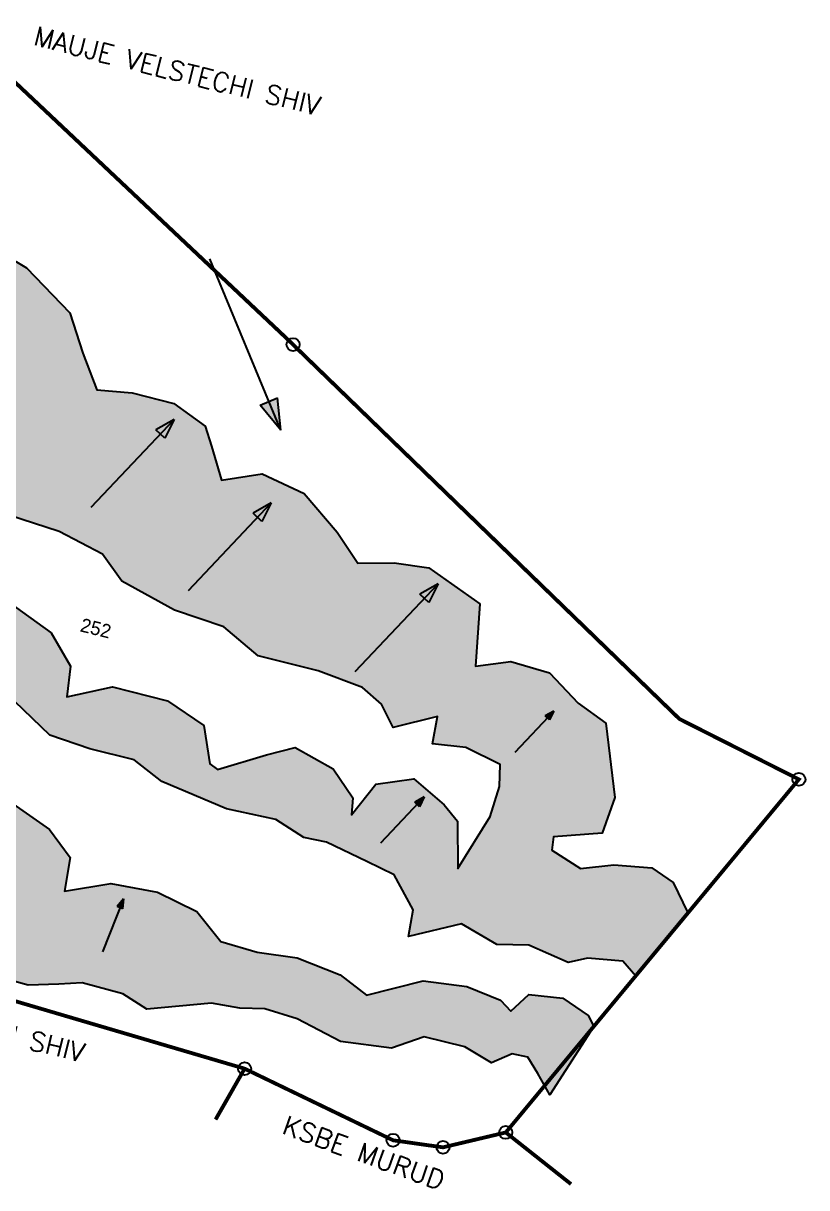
# Model space of a CAD drawing. Header units: metres. Extents: x 280794 to 285693, y 2030679 to 2033512.
# Drawn here: x 284892 to 285693, y 2030679 to 2031869 of the extents above; entities that cross this region are included whole.
import ezdxf
from ezdxf.enums import TextEntityAlignment as Align

# ---------------------------------------------------------------- set-up
doc = ezdxf.new("R2010")
doc.units = ezdxf.units.M
doc.header["$MEASUREMENT"] = 0
doc.linetypes.add('DIVIDE', pattern=[1.25, 0.5, -0.25, 0, -0.25, 0, -0.25])
for name, color, linetype in [('POLY_HATCH', 12, 'Continuous'), ('SYM_ARROW', 1, 'Continuous'), ('SYM_STONE', 1, 'Continuous'), ('TEXT_MAPOUT', 7, 'Continuous'), ('TEXT_PARCEL', 7, 'Continuous'), ('V_BOUND_LINE', 7, 'Continuous'), ('V_DIVIDE_LINE', 7, 'DIVIDE')]:
    doc.layers.add(name, color=color, linetype=linetype)
doc.styles.get("Standard").update_dxf_attribs({"font": 'simplex.shx'})
doc.styles.add('TEXT_MAP', font='')
doc.styles.get('TEXT_MAP').set_extended_font_data('Kruti Dev 050')

# ---------------------------------------------------------------- blocks, each defined once
blk = doc.blocks.new('STONE')
blk.add_circle((0, 0), 0.851)
blk = doc.blocks.new('ARROWASPECT')
h = blk.add_hatch(color=256)
h.paths.add_polyline_path([(2.85, -2.85), (3.72, -1.98), (0, 0)])
h.paths.add_polyline_path([(0, 0), (1.98, -3.72), (2.85, -2.85)])
for points in [[(0, 0), (17.15, -17.15)], [(0, 0), (1.98, -3.72)], [(0, 0), (3.72, -1.98)], [(3.72, -1.98), (1.98, -3.72)]]:
    blk.add_lwpolyline(points)

msp = doc.modelspace()

# ---------------------------------------------------------------- hatches: boundary and pattern name
at = {"layer": 'POLY_HATCH'}
h = msp.add_hatch(dxfattribs=at)
h.set_pattern_fill('ZIGZAG', color=256, scale=78.075308, angle=-14.0106, style=0)
h.set_pattern_definition([(345.98943, (281493.488, 2031294.874), (11.831844, 7.10632), [9.759414, -9.759414]), (75.98943, (281502.957, 2031292.512), (-7.10632, 11.831844), [9.759414, -9.759414])])
h.paths.add_polyline_path([(284674.8, 2031182.2), (284641.1, 2031201.9), (284590.1, 2031236.3), (284539.9, 2031269.6), (284474.1, 2031274.7), (284545, 2031297.6), (284609.9, 2031304.1), (284655.9, 2031299.2), (284684.6, 2031285.5), (284717.9, 2031267.7), (284738, 2031256), (284765.5, 2031226.4), (284801.8, 2031216.5), (284850.9, 2031193.8), (284883.4, 2031176.3), (284919.2, 2031141.9), (284960.1, 2031127.9), (285005.4, 2031116.6), (285033.9, 2031094.4), (285099.7, 2031066.6), (285150.4, 2031055.8), (285178.8, 2031037.4), (285202.2, 2031032.5), (285243.5, 2031012.8), (285271.3, 2030999.2), (285290.6, 2030963.3), (285285.8, 2030936.2), (285340, 2030949.1), (285376.2, 2030927.8), (285409.1, 2030927.1), (285449.1, 2030909.6), (285469.1, 2030914), (285505.1, 2030910.7), (285518.2, 2030895.7), (285571.6, 2030960.1), (285556.4, 2030991.3), (285534.8, 2031006.3), (285495.9, 2031009.4), (285461.9, 2031005.7), (285432.6, 2031024.3), (285434.1, 2031038.1), (285484.1, 2031041.6), (285497, 2031078.1), (285487.6, 2031154), (285459.3, 2031174.7), (285430.1, 2031205.5), (285390.6, 2031217.3), (285354.3, 2031212.2), (285359, 2031276.1), (285306.7, 2031312.8), (285271.2, 2031317.9), (285234.3, 2031317.6), (285212.9, 2031349.4), (285179.3, 2031388.9), (285136.2, 2031409.1), (285094.9, 2031402.4), (285084.6, 2031437.1), (285078.1, 2031457.8), (285046, 2031480.9), (285003.4, 2031491.6), (284967.4, 2031494.9), (284953.1, 2031532.4), (284939.8, 2031573.5), (284895.5, 2031619.5), (284851, 2031645.7), (284789, 2031665.9), (284736.8, 2031664.8), (284684.5, 2031591.6), (284678.3, 2031472.3), (284706.1, 2031466.3), (284761.2, 2031448.8), (284806.4, 2031429), (284843.9, 2031394.2), (284877.3, 2031366.8), (284928.8, 2031350.1), (284973.1, 2031326.8), (284992.7, 2031299.3), (285046.7, 2031269.7), (285097.1, 2031252.4), (285132.3, 2031222.9), (285193.6, 2031207.6), (285238.9, 2031190.5), (285258.2, 2031173.4), (285270.2, 2031149.6), (285315.6, 2031161), (285310.5, 2031133), (285344.5, 2031129.2), (285379.8, 2031111.9), (285378.9, 2031089.5), (285369.4, 2031058.8), (285336.3, 2031005.7), (285336.1, 2031053.9), (285322.3, 2031070.6), (285291.5, 2031097.2), (285252.4, 2031091.9), (285227.5, 2031060.3), (285229.1, 2031077.9), (285209, 2031107.4), (285170.1, 2031129.4), (285140.8, 2031121.6), (285090.8, 2031106.7), (285082.8, 2031112.5), (285076.6, 2031151.8), (285039.4, 2031177.1), (284983.4, 2031191.1), (284936.5, 2031181.1), (284940.5, 2031212.2), (284920.7, 2031246.4), (284876.7, 2031278.1), (284828.9, 2031291), (284790.7, 2031281.6), (284772.9, 2031327.6), (284749.7, 2031350.5), (284673, 2031376.2), (284591.7, 2031360.7), (284480.8, 2031347.8), (284373.7, 2031349.9), (284338.4, 2031333.3), (284319.7, 2031349.3), (284377.7, 2031365.9), (284491.9, 2031380.9), (284565.5, 2031384.2), (284601.2, 2031432.9), (284389, 2031433.9), (284312.1, 2031424.8), (284328.7, 2031449.9), (284328.5, 2031454.8), (284289.6, 2031461.7), (284238.9, 2031459.2), (284270.9, 2031492.8), (284308, 2031573.2), (284324.8, 2031663.4), (284315.3, 2031689.4), (284280.1, 2031707.6), (284221.2, 2031717.6), (284171.2, 2031717.8), (284140.8, 2031698), (284118.3, 2031706.4), (284058.8, 2031717.5), (284006.6, 2031712.6), (283961.2, 2031682.4), (283945.1, 2031591.1), (284022.9, 2031500.6), (284083.5, 2031524.1), (284133.5, 2031523.9), (284192.2, 2031513.1), (284250.7, 2031490), (284121.5, 2031483.5), (284077.8, 2031436.8), (284022.1, 2031372.4), (283995.6, 2031323.3), (283975.6, 2031265.1), (284053.5, 2031233.4), (284071.9, 2031265.6), (284074.8, 2031311.1), (284091.2, 2031346.6), (284127.4, 2031370.6), (284177.2, 2031384.7), (284234.1, 2031389.3), (284288.5, 2031403.1), (284375.6, 2031411.6), (284505.2, 2031408.5), (284377, 2031386.7), (284263.4, 2031359.4), (284202.1, 2031329.4), (284174.6, 2031268.3), (284158.4, 2031214.7), (284164.9, 2031186.9), (284372.3, 2031142.9), (284403.7, 2031090.7), (284439.4, 2031097), (284479, 2031092.8), (284521, 2031087), (284546.1, 2031081.7), (284569.2, 2031068.4), (284603.5, 2031042.8), (284654.2, 2031022.6), (284706.4, 2031008.7), (284764.9, 2030981.8), (284804.2, 2030961.6), (284810.9, 2030939.2), (284817.5, 2030908.2), (284897.1, 2030886.5), (284928.4, 2030887.2), (284952.4, 2030888.7), (284994, 2030877.4), (285018.5, 2030861.9), (285084.7, 2030868.1), (285113.6, 2030862.7), (285138.9, 2030862.1), (285172.2, 2030851.9), (285216.5, 2030828.6), (285268.7, 2030822.1), (285301.8, 2030833.7), (285343.6, 2030823.3), (285370.7, 2030807.1), (285391.8, 2030816), (285408.1, 2030812.9), (285418.1, 2030796.2), (285430.5, 2030774.2), (285475.4, 2030844.2), (285469.5, 2030855.2), (285443.7, 2030873), (285408.8, 2030876.9), (285390.4, 2030859.8), (285379.9, 2030870.9), (285345.7, 2030885.1), (285300.8, 2030890.7), (285242.9, 2030876), (285216, 2030896.9), (285172.2, 2030914.4), (285131.1, 2030920), (285094.2, 2030931.1), (285069.7, 2030961.7), (285029.3, 2030981.3), (284981.5, 2030990.4), (284934.2, 2030982.3), (284939.9, 2031016.8), (284918.8, 2031045.6), (284874.5, 2031076.5), (284843.4, 2031092.9), (284804.5, 2031103.6), (284765.3, 2031113.3), (284754.4, 2031130.2), (284719.1, 2031158.9), (284694.9, 2031164)])

# ---------------------------------------------------------------- linework, layer by layer
for points in [[(284851, 2031645.7), (284895.5, 2031619.5), (284939.8, 2031573.5), (284953.1, 2031532.4), (284967.4, 2031494.9), (285003.4, 2031491.6), (285046, 2031480.9), (285078.1, 2031457.8), (285084.6, 2031437.1), (285094.9, 2031402.4), (285136.2, 2031409.1), (285179.3, 2031388.9), (285212.9, 2031349.4), (285234.3, 2031317.6), (285271.2, 2031317.9), (285306.7, 2031312.8), (285359, 2031276.1), (285354.3, 2031212.2), (285390.6, 2031217.3), (285430.1, 2031205.5), (285459.3, 2031174.7), (285487.6, 2031154), (285497, 2031078.1), (285484.1, 2031041.6), (285434.1, 2031038.1), (285432.6, 2031024.3), (285461.9, 2031005.7), (285495.9, 2031009.4), (285534.8, 2031006.3), (285556.4, 2030991.3), (285571.6, 2030960.1), (285518.2, 2030895.7), (285505.1, 2030910.7), (285469.1, 2030914), (285449.1, 2030909.6), (285409.1, 2030927.1), (285376.2, 2030927.8), (285340, 2030949.1), (285285.8, 2030936.2), (285290.6, 2030963.3), (285271.3, 2030999.2), (285243.5, 2031012.8), (285202.2, 2031032.5), (285178.8, 2031037.4), (285150.4, 2031055.8), (285099.7, 2031066.6), (285033.9, 2031094.4), (285005.4, 2031116.6), (284960.1, 2031127.9), (284919.2, 2031141.9), (284883.4, 2031176.3)], [(284876.7, 2031278.1), (284920.7, 2031246.4), (284940.5, 2031212.2), (284936.5, 2031181.1), (284983.4, 2031191.1), (285039.4, 2031177.1), (285076.6, 2031151.8), (285082.8, 2031112.5), (285090.8, 2031106.7), (285140.8, 2031121.6), (285170.1, 2031129.4), (285209, 2031107.4), (285229.1, 2031077.9), (285227.5, 2031060.3), (285252.4, 2031091.9), (285291.5, 2031097.2), (285322.3, 2031070.6), (285336.1, 2031053.9), (285336.3, 2031005.7), (285369.4, 2031058.8), (285378.9, 2031089.5), (285379.8, 2031111.9), (285344.5, 2031129.2), (285310.5, 2031133), (285315.6, 2031161), (285270.2, 2031149.6), (285258.2, 2031173.4), (285238.9, 2031190.5), (285193.6, 2031207.6), (285132.3, 2031222.9), (285097.1, 2031252.4), (285046.7, 2031269.7), (284992.7, 2031299.3), (284973.1, 2031326.8), (284928.8, 2031350.1), (284877.3, 2031366.8)], [(284874.5, 2031076.5), (284918.8, 2031045.6), (284939.9, 2031016.8), (284934.2, 2030982.3), (284981.5, 2030990.4), (285029.3, 2030981.3), (285069.7, 2030961.7), (285094.2, 2030931.1), (285131.1, 2030920), (285172.2, 2030914.4), (285216, 2030896.9), (285242.9, 2030876), (285300.8, 2030890.7), (285345.7, 2030885.1), (285379.9, 2030870.9), (285390.4, 2030859.8), (285408.8, 2030876.9), (285443.7, 2030873), (285469.5, 2030855.2), (285475.4, 2030844.2)], [(285475.4, 2030844.2), (285430.5, 2030774.2), (285418.1, 2030796.2), (285408.1, 2030812.9), (285391.8, 2030816), (285370.7, 2030807.1), (285343.6, 2030823.3), (285301.8, 2030833.7), (285268.7, 2030822.1), (285216.5, 2030828.6), (285172.2, 2030851.9), (285138.9, 2030862.1), (285113.6, 2030862.7), (285084.7, 2030868.1), (285018.5, 2030861.9), (284994, 2030877.4), (284952.4, 2030888.7), (284928.4, 2030887.2), (284897.1, 2030886.5), (284817.5, 2030908.2)]]:
    msp.add_lwpolyline(points, dxfattribs=at)
at = {"layer": 'V_BOUND_LINE', "const_width": 3.9}
msp.add_lwpolyline([(284456.4, 2031003.1), (284461.8, 2030994.2), (285118.4, 2030801), (285270.2, 2030727.8), (285321.2, 2030720.6), (285385.4, 2030735.8), (285685, 2031096.7), (285562.9, 2031158.4), (285161.4, 2031547.3), (284821.9, 2031867.4)], dxfattribs=at)
at = {"layer": 'V_DIVIDE_LINE', "ltscale": 10, "const_width": 3.9, "flags": 128}
for points in [[(285118.4, 2030801), (285088.7, 2030749)], [(285385.4, 2030735.8), (285452.1, 2030683)]]:
    msp.add_lwpolyline(points, dxfattribs=at)

# ---------------------------------------------------------------- block references
at = {"layer": 'SYM_ARROW'}
for p, xscale, yscale, zscale, rotation in [((285155.3, 2031453.7), 7.807530832610677, 7.807530832610677, 7.807530832610677, 157.4629842711793), ((285046.3, 2031464.5), 5.105508815386101, 5.105508815386101, 5.105508815386101, 271.5511208084885), ((285145.7, 2031379.4), 5.105508815386101, 5.105508815386101, 5.105508815386101, 271.5511208084885), ((285316.2, 2031296.6), 5.105508815386101, 5.105508815386101, 5.105508815386101, 271.5511208084885), ((285434.6, 2031166.5), 2.397739445818129, 2.397739445818129, 2.397739445818129, 271.5511208084885), ((285302.1, 2031078.8), 2.680308692909846, 2.680308692909846, 2.680308692909846, 271.5511208084885), ((284994.4, 2030974.5), 2.397749623364748, 2.397749623364748, 2.397749623364748, 293.4888369721829)]:
    msp.add_blockref('ARROWASPECT', p, dxfattribs=dict(at, xscale=xscale, yscale=yscale, zscale=zscale, rotation=rotation))
at = {"layer": 'SYM_STONE', "xscale": 7.807530832610677, "yscale": 7.807530832610677, "zscale": 7.807530832610677, "rotation": 345.9894324767347}
for p in [(285167.9, 2031541.1), (285685, 2031096.7), (285118.4, 2030801), (285385.4, 2030735.8), (285270.2, 2030727.8), (285321.2, 2030720.6)]:
    msp.add_blockref('STONE', p, dxfattribs=at)

# ---------------------------------------------------------------- texts
at = {"layer": 'TEXT_MAPOUT'}
for s, height, rotation, p in [('MAUJE VELSTECHI SHIV', 19.519, 345.9894, (284901.5, 2031847.5)), ('MAUJE PALYCHHI SHIV', 19.519, 345.9894, (284670.9, 2030877.3)), ('KSBE MURUD', 19.52, 340.2302, (285155.3, 2030735.1))]:
    msp.add_text(s, height=height, rotation=rotation, dxfattribs=at).set_placement(p)
at = {"layer": 'TEXT_PARCEL', "style": 'TEXT_MAP'}
msp.add_text('252', height=14.05, rotation=345.9894, dxfattribs=at).set_placement((284964.6, 2031244.3), align=Align.CENTER)

doc.saveas('drawing.dxf')
